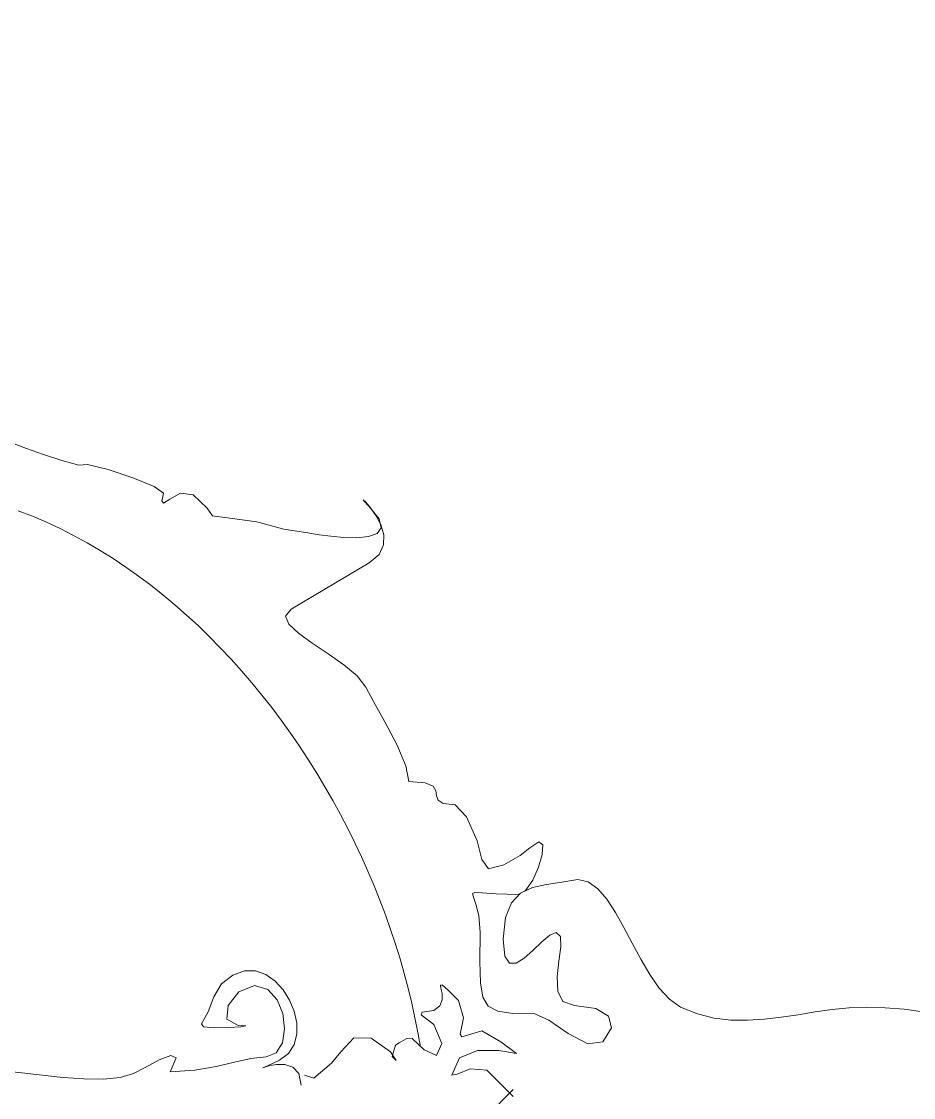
# Model space of a CAD drawing. Header units: centimetres. Extents: x -377343 to 693706, y 194584 to 813780.
# Drawn here: x 181948.4 to 181992, y 498829.3 to 498881.9 of the extents above; entities that cross this region are included whole.
import ezdxf

# ---------------------------------------------------------------- set-up
doc = ezdxf.new("R2010")
doc.units = ezdxf.units.CM
doc.layers.add('PIPA', color=11, linetype='Continuous')
doc.layers.add('TEXT', color=7, linetype='Continuous')

msp = doc.modelspace()

# ---------------------------------------------------------------- linework, layer by layer
at = {"layer": 'PIPA', "lineweight": 35, "extrusion": (0, 0.816497, 0.57735), "elevation": 193451.324}
msp.add_lwpolyline([(-421704.212, -325591.681), (-159560.265, -63447.734), (377343.333, -600351.331), (-158232.47, -1135927.133), (-693706.405, -600453.199), (-454216.825, -360963.619)], dxfattribs=at)
at = {"layer": 'TEXT', "color": 2, "linetype": 'Continuous', "lineweight": 13}
for p, q in [((181948.664, 498861.054), (181947.85, 498861.356)), ((181949.493, 498860.758), (181948.664, 498861.054)), ((181950.344, 498860.483), (181949.493, 498860.758)), ((181951.226, 498860.242), (181950.344, 498860.483)), ((181951.649, 498860.262), (181951.226, 498860.242)), ((181952.658, 498860.014), (181951.649, 498860.262)), ((181953.871, 498859.617), (181952.658, 498860.014)), ((181954.9, 498859.194), (181953.871, 498859.617)), ((181955.361, 498858.864), (181954.9, 498859.194)), ((181955.289, 498858.485), (181955.325, 498858.701)), ((181955.325, 498858.701), (181955.361, 498858.864)), ((181955.668, 498858.572), (181955.361, 498858.377)), ((181956.19, 498858.858), (181955.668, 498858.572)), ((181956.821, 498858.783), (181956.19, 498858.858)), ((181957.499, 498858.128), (181956.821, 498858.783)), ((181955.361, 498858.377), (181955.289, 498858.485)), ((181957.764, 498857.762), (181957.499, 498858.128)), ((181965.256, 498858.421), (181965.127, 498858.543)), ((181965.127, 498858.543), (181965.159, 498858.486)), ((181965.159, 498858.486), (181965.415, 498858.215)), ((181965.485, 498858.155), (181965.256, 498858.421)), ((181965.415, 498858.215), (181965.904, 498857.607)), ((181965.749, 498857.779), (181965.485, 498858.155)), ((181948.952, 498857.736), (181948.263, 498858.007)), ((181948.952, 498857.736), (181948.263, 498858.007)), ((181949.633, 498857.443), (181948.952, 498857.736)), ((181949.633, 498857.443), (181948.952, 498857.736)), ((181958.604, 498857.647), (181957.764, 498857.762)), ((181959.935, 498857.458), (181958.604, 498857.647)), ((181965.987, 498857.328), (181965.749, 498857.779)), ((181965.904, 498857.607), (181966.013, 498857.177)), ((181950.305, 498857.129), (181949.633, 498857.443)), ((181950.305, 498857.129), (181949.633, 498857.443)), ((181950.968, 498856.793), (181950.305, 498857.129)), ((181950.968, 498856.793), (181950.305, 498857.129)), ((181961.247, 498857.107), (181959.935, 498857.458)), ((181962.415, 498856.918), (181961.247, 498857.107)), ((181966.013, 498857.177), (181965.819, 498856.898)), ((181966.135, 498856.835), (181965.987, 498857.328)), ((181951.622, 498856.436), (181950.968, 498856.793)), ((181951.622, 498856.436), (181950.968, 498856.793)), ((181962.582, 498856.891), (181962.415, 498856.918)), ((181962.984, 498856.827), (181962.582, 498856.891)), ((181963.543, 498856.754), (181962.984, 498856.827)), ((181964.183, 498856.697), (181963.543, 498856.754)), ((181964.827, 498856.685), (181964.183, 498856.697)), ((181965.398, 498856.743), (181964.827, 498856.685)), ((181965.819, 498856.898), (181965.398, 498856.743)), ((181966.131, 498856.337), (181966.135, 498856.835)), ((181952.266, 498856.059), (181951.622, 498856.436)), ((181952.266, 498856.059), (181951.622, 498856.436)), ((181952.9, 498855.662), (181952.266, 498856.059)), ((181952.9, 498855.662), (181952.266, 498856.059)), ((181965.912, 498855.866), (181966.131, 498856.337)), ((181953.525, 498855.247), (181952.9, 498855.662)), ((181953.525, 498855.247), (181952.9, 498855.662)), ((181961.604, 498853.188), (181965.415, 498855.458)), ((181965.415, 498855.458), (181965.912, 498855.866)), ((181954.139, 498854.813), (181953.525, 498855.247)), ((181954.139, 498854.813), (181953.525, 498855.247)), ((181954.743, 498854.361), (181954.139, 498854.813)), ((181954.743, 498854.361), (181954.139, 498854.813)), ((181955.337, 498853.892), (181954.743, 498854.361)), ((181955.337, 498853.892), (181954.743, 498854.361)), ((181955.92, 498853.406), (181955.337, 498853.892)), ((181955.92, 498853.406), (181955.337, 498853.892)), ((181956.493, 498852.904), (181955.92, 498853.406)), ((181956.493, 498852.904), (181955.92, 498853.406)), ((181957.054, 498852.387), (181956.493, 498852.904)), ((181957.054, 498852.387), (181956.493, 498852.904)), ((181961.335, 498852.852), (181961.604, 498853.188)), ((181961.49, 498852.456), (181961.335, 498852.852)), ((181957.604, 498851.855), (181957.054, 498852.387)), ((181957.604, 498851.855), (181957.054, 498852.387)), ((181961.96, 498852.011), (181961.49, 498852.456)), ((181958.143, 498851.308), (181957.604, 498851.855)), ((181958.143, 498851.308), (181957.604, 498851.855)), ((181962.638, 498851.526), (181961.96, 498852.011)), ((181958.67, 498850.747), (181958.143, 498851.308)), ((181958.67, 498850.747), (181958.143, 498851.308)), ((181963.414, 498851.011), (181962.638, 498851.526)), ((181959.185, 498850.174), (181958.67, 498850.747)), ((181959.185, 498850.174), (181958.67, 498850.747)), ((181964.181, 498850.475), (181963.414, 498851.011)), ((181959.688, 498849.587), (181959.185, 498850.174)), ((181959.688, 498849.587), (181959.185, 498850.174)), ((181964.83, 498849.927), (181964.181, 498850.475)), ((181965.253, 498849.378), (181964.83, 498849.927)), ((181960.179, 498848.989), (181959.688, 498849.587)), ((181960.179, 498848.989), (181959.688, 498849.587)), ((181965.635, 498848.679), (181965.253, 498849.378)), ((181960.658, 498848.379), (181960.179, 498848.989)), ((181960.658, 498848.379), (181960.179, 498848.989)), ((181966.193, 498847.681), (181965.635, 498848.679)), ((181961.124, 498847.758), (181960.658, 498848.379)), ((181961.124, 498847.758), (181960.658, 498848.379)), ((181961.577, 498847.126), (181961.124, 498847.758)), ((181961.577, 498847.126), (181961.124, 498847.758)), ((181966.77, 498846.57), (181966.193, 498847.681)), ((181962.017, 498846.485), (181961.577, 498847.126)), ((181962.017, 498846.485), (181961.577, 498847.126)), ((181962.444, 498845.835), (181962.017, 498846.485)), ((181962.444, 498845.835), (181962.017, 498846.485)), ((181967.211, 498845.533), (181966.77, 498846.57)), ((181962.858, 498845.176), (181962.444, 498845.835)), ((181962.858, 498845.176), (181962.444, 498845.835)), ((181967.361, 498844.756), (181967.211, 498845.533)), ((181963.258, 498844.509), (181962.858, 498845.176)), ((181963.258, 498844.509), (181962.858, 498845.176)), ((181963.645, 498843.835), (181963.258, 498844.509)), ((181963.645, 498843.835), (181963.258, 498844.509)), ((181968.154, 498844.693), (181967.361, 498844.756)), ((181968.548, 498844.531), (181968.154, 498844.693)), ((181968.688, 498844.31), (181968.548, 498844.531)), ((181964.018, 498843.153), (181963.645, 498843.835)), ((181964.018, 498843.153), (181963.645, 498843.835)), ((181968.72, 498844.068), (181968.688, 498844.31)), ((181968.791, 498843.846), (181968.72, 498844.068)), ((181969.045, 498843.684), (181968.791, 498843.846)), ((181969.631, 498843.621), (181969.045, 498843.684)), ((181970.183, 498843.036), (181969.631, 498843.621)), ((181964.376, 498842.466), (181964.018, 498843.153)), ((181964.376, 498842.466), (181964.018, 498843.153)), ((181970.7, 498841.856), (181970.183, 498843.036)), ((181964.72, 498841.772), (181964.376, 498842.466)), ((181964.72, 498841.772), (181964.376, 498842.466)), ((181965.05, 498841.074), (181964.72, 498841.772)), ((181965.05, 498841.074), (181964.72, 498841.772)), ((181970.928, 498840.946), (181970.7, 498841.856)), ((181973.724, 498841.821), (181973.279, 498841.513)), ((181973.911, 498841.666), (181973.724, 498841.821)), ((181973.279, 498841.513), (181972.809, 498841.151)), ((181973.709, 498840.571), (181973.89, 498841.198)), ((181973.89, 498841.198), (181973.911, 498841.666)), ((181965.365, 498840.371), (181965.05, 498841.074)), ((181965.365, 498840.371), (181965.05, 498841.074)), ((181971.261, 498840.487), (181970.928, 498840.946)), ((181972.012, 498840.682), (181971.261, 498840.487)), ((181972.809, 498841.151), (181972.012, 498840.682)), ((181965.665, 498839.663), (181965.365, 498840.371)), ((181965.665, 498839.663), (181965.365, 498840.371)), ((181973.42, 498839.934), (181973.709, 498840.571)), ((181965.95, 498838.953), (181965.665, 498839.663)), ((181965.95, 498838.953), (181965.665, 498839.663)), ((181973.071, 498839.441), (181973.42, 498839.934)), ((181974.092, 498839.727), (181973.412, 498839.573)), ((181974.841, 498839.837), (181974.092, 498839.727)), ((181975.63, 498839.973), (181974.841, 498839.837)), ((181976.139, 498839.851), (181975.63, 498839.973)), ((181976.608, 498839.514), (181976.139, 498839.851)), ((181970.472, 498839.284), (181970.59, 498839.337)), ((181970.518, 498839.108), (181970.472, 498839.284)), ((181970.648, 498838.764), (181970.518, 498839.108)), ((181970.59, 498839.337), (181970.949, 498839.317)), ((181970.949, 498839.317), (181971.631, 498839.269)), ((181971.631, 498839.269), (181972.712, 498839.243)), ((181972.831, 498839.301), (181972.379, 498838.838)), ((181972.712, 498839.243), (181973.071, 498839.441)), ((181973.412, 498839.573), (181972.831, 498839.301)), ((181977.048, 498839.004), (181976.608, 498839.514)), ((181966.22, 498838.239), (181965.95, 498838.953)), ((181966.22, 498838.239), (181965.95, 498838.953)), ((181970.784, 498838.203), (181970.648, 498838.764)), ((181972.379, 498838.838), (181972.086, 498838.113)), ((181977.469, 498838.363), (181977.048, 498839.004)), ((181966.474, 498837.523), (181966.22, 498838.239)), ((181966.474, 498837.523), (181966.22, 498838.239)), ((181970.847, 498837.378), (181970.784, 498838.203)), ((181972.086, 498838.113), (181971.982, 498837.054)), ((181977.879, 498837.632), (181977.469, 498838.363)), ((181966.713, 498836.806), (181966.474, 498837.523)), ((181966.713, 498836.806), (181966.474, 498837.523)), ((181978.288, 498836.854), (181977.879, 498837.632)), ((181970.842, 498835.958), (181970.847, 498837.378)), ((181971.982, 498837.054), (181972.063, 498836.23)), ((181973.863, 498836.917), (181974.255, 498837.245)), ((181974.255, 498837.245), (181974.576, 498837.378)), ((181974.576, 498837.378), (181974.787, 498837.181)), ((181974.787, 498837.181), (181974.796, 498836.671)), ((181966.935, 498836.087), (181966.713, 498836.806)), ((181966.935, 498836.087), (181966.713, 498836.806)), ((181973.006, 498836.122), (181973.435, 498836.506)), ((181973.435, 498836.506), (181973.863, 498836.917)), ((181974.796, 498836.671), (181974.706, 498835.974)), ((181978.706, 498836.072), (181978.288, 498836.854)), ((181967.142, 498835.368), (181966.935, 498836.087)), ((181967.142, 498835.368), (181966.935, 498836.087)), ((181970.867, 498834.924), (181970.842, 498835.958)), ((181972.063, 498836.23), (181972.285, 498835.873)), ((181972.61, 498835.874), (181973.006, 498836.122)), ((181974.706, 498835.974), (181974.624, 498835.215)), ((181979.143, 498835.326), (181978.706, 498836.072)), ((181959.32, 498835.499), (181958.762, 498835.299)), ((181959.32, 498835.499), (181958.762, 498835.299)), ((181959.858, 498835.497), (181959.32, 498835.499)), ((181959.858, 498835.497), (181959.32, 498835.499)), ((181960.362, 498835.322), (181959.858, 498835.497)), ((181960.362, 498835.322), (181959.858, 498835.497)), ((181972.285, 498835.873), (181972.61, 498835.874)), ((181958.762, 498835.299), (181958.199, 498834.865)), ((181958.762, 498835.299), (181958.199, 498834.865)), ((181960.818, 498835.007), (181960.362, 498835.322)), ((181960.818, 498835.007), (181960.362, 498835.322)), ((181961.212, 498834.582), (181960.818, 498835.007)), ((181961.212, 498834.582), (181960.818, 498835.007)), ((181967.333, 498834.649), (181967.142, 498835.368)), ((181967.333, 498834.649), (181967.142, 498835.368)), ((181970.981, 498834.215), (181970.867, 498834.924)), ((181974.624, 498835.215), (181974.653, 498834.518)), ((181979.607, 498834.659), (181979.143, 498835.326)), ((181958.199, 498834.865), (181957.821, 498834.234)), ((181958.199, 498834.865), (181957.821, 498834.234)), ((181958.533, 498833.811), (181959.044, 498834.48)), ((181958.533, 498833.811), (181959.044, 498834.48)), ((181959.044, 498834.48), (181959.82, 498834.784)), ((181959.044, 498834.48), (181959.82, 498834.784)), ((181959.82, 498834.784), (181960.46, 498834.591)), ((181959.82, 498834.784), (181960.46, 498834.591)), ((181960.46, 498834.591), (181960.919, 498834.093)), ((181960.46, 498834.591), (181960.919, 498834.093)), ((181961.529, 498834.078), (181961.212, 498834.582)), ((181961.529, 498834.078), (181961.212, 498834.582)), ((181967.507, 498833.93), (181967.333, 498834.649)), ((181967.507, 498833.93), (181967.333, 498834.649)), ((181969.003, 498834.8), (181968.916, 498834.808)), ((181968.916, 498834.808), (181968.936, 498834.652)), ((181969.003, 498834.8), (181968.916, 498834.808)), ((181968.916, 498834.808), (181968.936, 498834.652)), ((181968.936, 498834.652), (181968.987, 498834.391)), ((181968.936, 498834.652), (181968.987, 498834.391)), ((181968.987, 498834.391), (181968.994, 498834.084)), ((181968.987, 498834.391), (181968.994, 498834.084)), ((181969.27, 498834.569), (181969.003, 498834.8)), ((181969.27, 498834.569), (181969.003, 498834.8)), ((181969.793, 498834.054), (181969.27, 498834.569)), ((181969.793, 498834.054), (181969.27, 498834.569)), ((181974.653, 498834.518), (181974.9, 498834.009)), ((181980.109, 498834.113), (181979.607, 498834.659)), ((181957.821, 498834.234), (181957.55, 498833.496)), ((181957.821, 498834.234), (181957.55, 498833.496)), ((181960.919, 498834.093), (181961.193, 498833.412)), ((181960.919, 498834.093), (181961.193, 498833.412)), ((181961.756, 498833.526), (181961.529, 498834.078)), ((181961.756, 498833.526), (181961.529, 498834.078)), ((181967.664, 498833.213), (181967.507, 498833.93)), ((181967.664, 498833.213), (181967.507, 498833.93)), ((181968.994, 498834.084), (181968.884, 498833.792)), ((181968.994, 498834.084), (181968.884, 498833.792)), ((181970.033, 498833.213), (181969.793, 498834.054)), ((181970.033, 498833.213), (181969.793, 498834.054)), ((181971.244, 498833.769), (181970.981, 498834.215)), ((181974.9, 498834.009), (181975.468, 498833.811)), ((181980.657, 498833.73), (181980.109, 498834.113)), ((181957.55, 498833.496), (181957.226, 498832.919)), ((181957.55, 498833.496), (181957.226, 498832.919)), ((181958.464, 498833.142), (181958.533, 498833.811)), ((181958.464, 498833.142), (181958.533, 498833.811)), ((181961.193, 498833.412), (181961.279, 498832.67)), ((181961.193, 498833.412), (181961.279, 498832.67)), ((181961.879, 498832.958), (181961.756, 498833.526)), ((181961.879, 498832.958), (181961.756, 498833.526)), ((181968.009, 498833.487), (181967.973, 498833.358)), ((181968.009, 498833.487), (181967.973, 498833.358)), ((181967.973, 498833.358), (181968.586, 498832.886)), ((181967.973, 498833.358), (181968.586, 498832.886)), ((181968.58, 498833.573), (181968.009, 498833.487)), ((181968.58, 498833.573), (181968.009, 498833.487)), ((181968.884, 498833.792), (181968.58, 498833.573)), ((181968.884, 498833.792), (181968.58, 498833.573)), ((181971.716, 498833.527), (181971.244, 498833.769)), ((181972.455, 498833.426), (181971.716, 498833.527)), ((181973.522, 498833.406), (181972.455, 498833.426)), ((181974.213, 498833.088), (181973.522, 498833.406)), ((181975.468, 498833.811), (181976.504, 498833.669)), ((181976.504, 498833.669), (181977.13, 498833.284)), ((181981.475, 498833.401), (181980.657, 498833.73)), ((181982.294, 498833.197), (181981.475, 498833.401)), ((181986.405, 498833.361), (181985.579, 498833.236)), ((181987.233, 498833.493), (181986.405, 498833.361)), ((181988.065, 498833.611), (181987.233, 498833.493)), ((181988.899, 498833.697), (181988.065, 498833.611)), ((181989.738, 498833.73), (181988.899, 498833.697)), ((181990.662, 498833.702), (181989.738, 498833.73)), ((181991.585, 498833.623), (181990.662, 498833.702)), ((181992.506, 498833.5), (181991.585, 498833.623)), ((181957.226, 498832.919), (181957.324, 498832.772)), ((181957.226, 498832.919), (181957.324, 498832.772)), ((181957.324, 498832.772), (181957.851, 498832.718)), ((181957.324, 498832.772), (181957.851, 498832.718)), ((181959.01, 498832.838), (181958.464, 498833.142)), ((181959.01, 498832.838), (181958.464, 498833.142)), ((181958.544, 498832.726), (181959.142, 498832.769)), ((181958.544, 498832.726), (181959.142, 498832.769)), ((181959.384, 498832.816), (181959.01, 498832.838)), ((181959.384, 498832.816), (181959.01, 498832.838)), ((181959.142, 498832.769), (181959.384, 498832.816)), ((181959.142, 498832.769), (181959.384, 498832.816)), ((181961.882, 498832.403), (181961.879, 498832.958)), ((181961.882, 498832.403), (181961.879, 498832.958)), ((181967.805, 498832.497), (181967.664, 498833.213)), ((181967.805, 498832.497), (181967.664, 498833.213)), ((181968.586, 498832.886), (181968.982, 498831.946)), ((181968.586, 498832.886), (181968.982, 498831.946)), ((181969.877, 498832.409), (181970.033, 498833.213)), ((181969.877, 498832.409), (181970.033, 498833.213)), ((181975.154, 498832.443), (181974.213, 498833.088)), ((181977.13, 498833.284), (181977.27, 498832.716)), ((181983.113, 498833.098), (181982.294, 498833.197)), ((181983.934, 498833.085), (181983.113, 498833.098)), ((181984.755, 498833.138), (181983.934, 498833.085)), ((181985.579, 498833.236), (181984.755, 498833.138)), ((181957.851, 498832.718), (181958.544, 498832.726)), ((181957.851, 498832.718), (181958.544, 498832.726)), ((181961.279, 498832.67), (181961.176, 498831.989)), ((181961.279, 498832.67), (181961.176, 498831.989)), ((181961.752, 498831.894), (181961.882, 498832.403)), ((181961.752, 498831.894), (181961.882, 498832.403)), ((181967.928, 498831.784), (181967.805, 498832.497)), ((181967.928, 498831.784), (181967.805, 498832.497)), ((181969.955, 498832.27), (181969.877, 498832.409)), ((181969.955, 498832.27), (181969.877, 498832.409)), ((181970.937, 498832.565), (181969.955, 498832.27)), ((181970.937, 498832.565), (181969.955, 498832.27)), ((181971.865, 498832.03), (181970.937, 498832.565)), ((181971.865, 498832.03), (181970.937, 498832.565)), ((181976.11, 498831.935), (181975.154, 498832.443)), ((181977.27, 498832.716), (181976.847, 498832.027)), ((181961.176, 498831.989), (181960.88, 498831.491)), ((181961.176, 498831.989), (181960.88, 498831.491)), ((181961.475, 498831.461), (181961.752, 498831.894)), ((181961.475, 498831.461), (181961.752, 498831.894)), ((181964.667, 498832.225), (181964.036, 498831.541)), ((181964.667, 498832.225), (181964.036, 498831.541)), ((181965.514, 498832.207), (181964.667, 498832.225)), ((181965.514, 498832.207), (181964.667, 498832.225)), ((181966.469, 498831.541), (181965.514, 498832.207)), ((181966.469, 498831.541), (181965.514, 498832.207)), ((181966.712, 498831.865), (181966.541, 498831.313)), ((181966.712, 498831.865), (181966.541, 498831.313)), ((181966.886, 498831.985), (181966.712, 498831.865)), ((181966.886, 498831.985), (181966.712, 498831.865)), ((181967.24, 498832.177), (181966.886, 498831.985)), ((181967.24, 498832.177), (181966.886, 498831.985)), ((181967.523, 498832.189), (181967.24, 498832.177)), ((181967.523, 498832.189), (181967.24, 498832.177)), ((181968.117, 498831.64), (181967.523, 498832.189)), ((181968.117, 498831.64), (181967.523, 498832.189)), ((181968.982, 498831.946), (181968.712, 498831.361)), ((181968.982, 498831.946), (181968.712, 498831.361)), ((181972.631, 498831.46), (181971.865, 498832.03)), ((181972.631, 498831.46), (181971.865, 498832.03)), ((181976.847, 498832.027), (181976.11, 498831.935)), ((181955.723, 498831.368), (181955.149, 498831.146)), ((181955.723, 498831.368), (181955.149, 498831.146)), ((181955.686, 498830.568), (181955.975, 498831.244)), ((181955.686, 498830.568), (181955.975, 498831.244)), ((181955.975, 498831.244), (181955.723, 498831.368)), ((181955.975, 498831.244), (181955.723, 498831.368)), ((181959.642, 498831.222), (181958.838, 498831.041)), ((181959.642, 498831.222), (181958.838, 498831.041)), ((181960.388, 498831.298), (181959.642, 498831.222)), ((181960.388, 498831.298), (181959.642, 498831.222)), ((181960.88, 498831.491), (181960.388, 498831.298)), ((181960.88, 498831.491), (181960.388, 498831.298)), ((181961.037, 498831.135), (181961.475, 498831.461)), ((181961.037, 498831.135), (181961.475, 498831.461)), ((181964.036, 498831.541), (181963.574, 498830.994)), ((181964.036, 498831.541), (181963.574, 498830.994)), ((181966.748, 498831.12), (181966.469, 498831.541)), ((181966.748, 498831.12), (181966.469, 498831.541)), ((181966.541, 498831.313), (181966.748, 498831.12)), ((181966.541, 498831.313), (181966.748, 498831.12)), ((181968.712, 498831.361), (181968.117, 498831.64)), ((181968.712, 498831.361), (181968.117, 498831.64)), ((181969.469, 498830.406), (181969.837, 498831.254)), ((181969.469, 498830.406), (181969.837, 498831.254)), ((181969.837, 498831.254), (181970.715, 498831.602)), ((181969.837, 498831.254), (181970.715, 498831.602)), ((181970.715, 498831.602), (181971.76, 498831.614)), ((181970.715, 498831.602), (181971.76, 498831.614)), ((181971.76, 498831.614), (181972.631, 498831.46)), ((181971.76, 498831.614), (181972.631, 498831.46)), ((181954.469, 498830.783), (181953.902, 498830.487)), ((181954.469, 498830.783), (181953.902, 498830.487)), ((181955.149, 498831.146), (181954.469, 498830.783)), ((181955.149, 498831.146), (181954.469, 498830.783)), ((181957.936, 498830.825), (181956.898, 498830.644)), ((181957.936, 498830.825), (181956.898, 498830.644)), ((181958.838, 498831.041), (181957.936, 498830.825)), ((181958.838, 498831.041), (181957.936, 498830.825)), ((181960.221, 498830.767), (181960.454, 498830.864)), ((181960.221, 498830.767), (181960.454, 498830.864)), ((181960.265, 498830.784), (181960.221, 498830.767)), ((181960.265, 498830.784), (181960.221, 498830.767)), ((181960.509, 498830.855), (181960.265, 498830.784)), ((181960.509, 498830.855), (181960.265, 498830.784)), ((181960.454, 498830.864), (181961.037, 498831.135)), ((181960.454, 498830.864), (181961.037, 498831.135)), ((181960.877, 498830.92), (181960.509, 498830.855)), ((181960.877, 498830.92), (181960.509, 498830.855)), ((181961.295, 498830.919), (181960.877, 498830.92)), ((181961.295, 498830.919), (181960.877, 498830.92)), ((181961.687, 498830.792), (181961.295, 498830.919)), ((181961.687, 498830.792), (181961.295, 498830.919)), ((181961.977, 498830.479), (181961.687, 498830.792)), ((181961.977, 498830.479), (181961.687, 498830.792)), ((181963.574, 498830.994), (181962.715, 498830.25)), ((181963.574, 498830.994), (181962.715, 498830.25)), ((181970.369, 498830.712), (181969.73, 498830.451)), ((181970.369, 498830.712), (181969.73, 498830.451)), ((181971.171, 498830.649), (181970.369, 498830.712)), ((181971.171, 498830.649), (181970.369, 498830.712)), ((181948.429, 498830.521), (181947.526, 498830.612)), ((181948.429, 498830.521), (181947.526, 498830.612)), ((181949.424, 498830.405), (181948.429, 498830.521)), ((181949.424, 498830.405), (181948.429, 498830.521)), ((181950.456, 498830.294), (181949.424, 498830.405)), ((181950.456, 498830.294), (181949.424, 498830.405)), ((181951.473, 498830.217), (181950.456, 498830.294)), ((181951.473, 498830.217), (181950.456, 498830.294)), ((181952.422, 498830.204), (181951.473, 498830.217)), ((181952.422, 498830.204), (181951.473, 498830.217)), ((181953.249, 498830.284), (181952.422, 498830.204)), ((181953.249, 498830.284), (181952.422, 498830.204)), ((181953.902, 498830.487), (181953.249, 498830.284)), ((181953.902, 498830.487), (181953.249, 498830.284)), ((181956.898, 498830.644), (181955.686, 498830.568)), ((181956.898, 498830.644), (181955.686, 498830.568)), ((181962.091, 498829.919), (181961.977, 498830.479)), ((181962.091, 498829.919), (181961.977, 498830.479)), ((181962.715, 498830.25), (181962.253, 498830.406)), ((181962.715, 498830.25), (181962.253, 498830.406)), ((181969.73, 498830.451), (181969.469, 498830.406)), ((181969.73, 498830.451), (181969.469, 498830.406)), ((181972.468, 498829.352), (181971.171, 498830.649)), ((181972.468, 498829.352), (181971.171, 498830.649)), ((181972.468, 498829.697), (181971.171, 498828.4)), ((181972.468, 498829.697), (181971.171, 498828.4))]:
    msp.add_line(p, q, dxfattribs=at)

doc.saveas('drawing.dxf')
